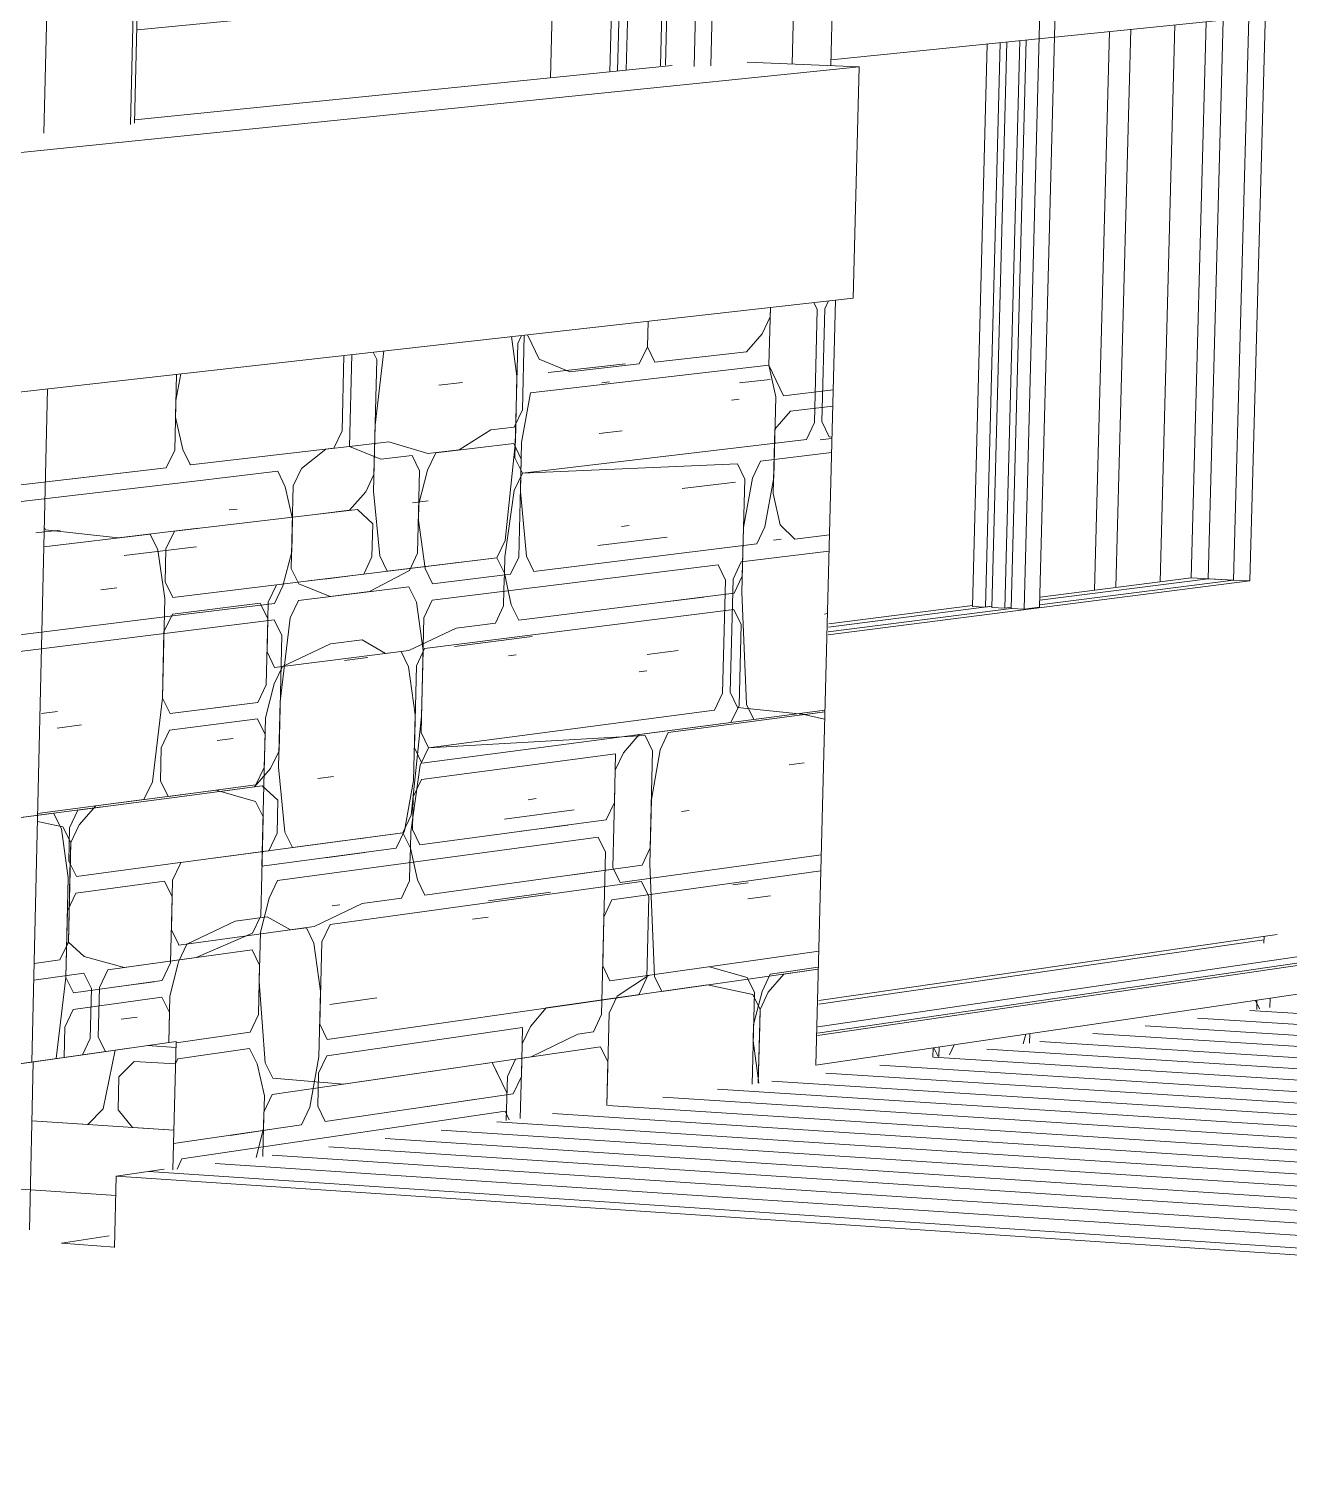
# Model space of a CAD drawing. Header units: inches. Extents: x 205 to 211, y -138 to -29.
# Drawn here: x 207.36671 to 207.40942, y -137.67286 to -137.62421 of the extents above; entities that cross this region are included whole.
import ezdxf

# ---------------------------------------------------------------- set-up
doc = ezdxf.new("R2010")
doc.units = ezdxf.units.IN
doc.header["$MEASUREMENT"] = 0
for name, color, linetype, lineweight in [('A-DOOR', 31, 'Continuous', 13), ('A-DOOR-FRAM', 31, 'Continuous', 9), ('A-DOOR-GLAZ', 31, 'Continuous', 9), ('A-FLOR', 192, 'Continuous', 13), ('A-FLOR-PATT', 8, 'Continuous', 13), ('A-GLAZ', 151, 'Continuous', 13), ('A-PART', 2, 'Continuous', 9), ('A-WALL-PATT', 111, 'Continuous', 13), ('C-TOPO', 7, 'Continuous', 9), ('L-SITE-WALL', 31, 'Continuous', 13)]:
    doc.layers.add(name, color=color, linetype=linetype, lineweight=lineweight)

# ---------------------------------------------------------------- blocks, each defined once
blk = doc.blocks.new('FP_45-Looking SouthWest')
at = {"layer": 'A-WALL-PATT', "lineweight": 9}
for p, q in [((-71.829456, -137.635912), (-71.829517, -137.638488)), ((-71.829313, -137.635896), (-71.829477, -137.636801)), ((-71.836338, -137.637581), (-71.836048, -137.636982)), ((-71.836041, -137.636653), (-71.836087, -137.638684)), ((-71.836041, -137.636653), (-71.836048, -137.636982)), ((-71.829477, -137.636801), (-71.82949, -137.637363)), ((-71.82949, -137.637363), (-71.829245, -137.638456)), ((-71.836338, -137.637581), (-71.836905, -137.638212)), ((-71.836905, -137.638212), (-71.83716, -137.638241)), ((-71.829517, -137.638488), (-71.829802, -137.639082)), ((-71.829245, -137.638456), (-71.829008, -137.638943)), ((-71.837173, -137.638809), (-71.836087, -137.638684)), ((-71.836087, -137.638684), (-71.835561, -137.639753)), ((-71.836087, -137.638684), (-71.835837, -137.639785)), ((-71.835561, -137.639753), (-71.829802, -137.639082)), ((-71.829802, -137.639082), (-71.833082, -137.639464)), ((-71.835837, -137.639785), (-71.835902, -137.642618)), ((-71.835298, -137.640287), (-71.829022, -137.639551)), ((-71.835298, -137.640287), (-71.835863, -137.640919)), ((-71.835863, -137.640919), (-71.835915, -137.643185)), ((-71.834221, -137.641289), (-71.833396, -137.641191)), ((-71.831232, -137.642056), (-71.829076, -137.641797)), ((-71.835902, -137.642618), (-71.836218, -137.644351)), ((-71.835915, -137.643185), (-71.835665, -137.644284)), ((-71.835665, -137.644284), (-71.835126, -137.644782)), ((-71.835126, -137.644782), (-71.829129, -137.644042)), ((-71.837075, -137.645587), (-71.829142, -137.644604)), ((-71.836218, -137.644351), (-71.836508, -137.644952)), ((-71.837316, -137.645052), (-71.836508, -137.644952)), ((-71.837075, -137.645587), (-71.837341, -137.646139)), ((-71.837434, -137.6502), (-71.837192, -137.650687)), ((-71.834719, -137.650927), (-71.831976, -137.650567)), ((-71.832797, -137.650675), (-71.829275, -137.650212)), ((-71.83362, -137.650783), (-71.837459, -137.651287)), ((-71.837192, -137.650687), (-71.834719, -137.650927)), ((-71.83362, -137.650783), (-71.833358, -137.65131)), ((-71.833084, -137.651274), (-71.832797, -137.650675)), ((-71.833124, -137.652964), (-71.833358, -137.65131)), ((-71.83311, -137.6524), (-71.833084, -137.651274)), ((-71.83311, -137.6524), (-71.83285, -137.652927)), ((-71.83285, -137.652927), (-71.829328, -137.652454)), ((-71.829329, -137.6525), (-71.829591, -137.653048)), ((-71.835309, -137.652694), (-71.834758, -137.652621)), ((-71.833202, -137.656341), (-71.833124, -137.652964)), ((-71.829862, -137.653085), (-71.832863, -137.65349)), ((-71.829862, -137.653085), (-71.829604, -137.653608)), ((-71.829591, -137.653048), (-71.829617, -137.654169)), ((-71.83315, -137.65409), (-71.832863, -137.65349)), ((-71.829657, -137.655849), (-71.829604, -137.653608)), ((-71.829617, -137.654169), (-71.829604, -137.653608)), ((-71.83315, -137.65409), (-71.833202, -137.656341)), ((-71.829617, -137.654169), (-71.82963, -137.654729)), ((-71.82963, -137.654729), (-71.829393, -137.655209)), ((-71.829942, -137.656447), (-71.829657, -137.655849)), ((-71.82941, -137.655906), (-71.829683, -137.65697)), ((-71.83353, -137.659092), (-71.833202, -137.656341)), ((-71.833202, -137.656341), (-71.832942, -137.656866)), ((-71.832942, -137.656866), (-71.829942, -137.656447)), ((-71.831575, -137.656675), (-71.830213, -137.656485)), ((-71.837335, -137.656914), (-71.836781, -137.656837)), ((-71.829683, -137.65697), (-71.829721, -137.65855)), ((-71.836794, -137.657403), (-71.835965, -137.657287)), ((-71.833242, -137.658029), (-71.832955, -137.657428)), ((-71.832955, -137.657428), (-71.829955, -137.657008)), ((-71.829955, -137.657008), (-71.829697, -137.65753)), ((-71.831329, -137.657759), (-71.830784, -137.657683)), ((-71.829721, -137.65855), (-71.829697, -137.65753)), ((-71.833242, -137.658029), (-71.833266, -137.659054))]:
    blk.add_line(p, q, dxfattribs=at)
blk = doc.blocks.new('FP_50-Looking SouthWest')
at = {"layer": 'A-FLOR-PATT', "lineweight": 9}
for p, q in [((-71.793092, -137.657458), (-71.682105, -137.664332)), ((-71.794856, -137.657719), (-71.682221, -137.664719)), ((-71.79841, -137.658245), (-71.682454, -137.665501)), ((-71.796629, -137.657981), (-71.682337, -137.665109)), ((-71.802, -137.658776), (-71.682691, -137.666294)), ((-71.8002, -137.65851), (-71.682572, -137.665896)), ((-71.805624, -137.659312), (-71.682931, -137.667099)), ((-71.803808, -137.659043), (-71.68281, -137.666695)), ((-71.809285, -137.659854), (-71.683174, -137.667914)), ((-71.80745, -137.659582), (-71.683052, -137.667505)), ((-71.81113, -137.660126), (-71.683297, -137.668326)), ((-71.814845, -137.660676), (-71.683545, -137.669159)), ((-71.812983, -137.6604), (-71.683421, -137.668741)), ((-71.818599, -137.661231), (-71.683797, -137.670003)), ((-71.816717, -137.660953), (-71.683671, -137.669579)), ((-71.82239, -137.661792), (-71.684053, -137.67086)), ((-71.82049, -137.661511), (-71.683925, -137.67043)), ((-71.8243, -137.662075), (-71.684182, -137.671293)), ((-71.82815, -137.662644), (-71.684443, -137.672168)), ((-71.82622, -137.662359), (-71.684312, -137.671729)), ((-71.830391, -137.662911), (-71.684575, -137.67261))]:
    blk.add_line(p, q, dxfattribs=at)
blk = doc.blocks.new('FP_56-Looking SouthWest')
at = {"layer": 'A-WALL-PATT', "lineweight": 9}
for p, q in [((-71.813479, -137.634115), (-71.813501, -137.634985)), ((-71.809611, -137.634542), (-71.809339, -137.633965)), ((-71.809331, -137.633648), (-71.809381, -137.635608)), ((-71.809331, -137.633648), (-71.809339, -137.633965)), ((-71.817673, -137.634587), (-71.817736, -137.637122)), ((-71.817563, -137.634574), (-71.817418, -137.634878)), ((-71.809611, -137.634542), (-71.810141, -137.635149)), ((-71.817418, -137.634878), (-71.817168, -137.635401)), ((-71.813501, -137.634985), (-71.813775, -137.635565)), ((-71.813501, -137.634985), (-71.813254, -137.635505)), ((-71.823848, -137.637831), (-71.823787, -137.635275)), ((-71.823519, -137.635244), (-71.823594, -137.638357)), ((-71.81613, -137.635834), (-71.817168, -137.635401)), ((-71.813775, -137.635565), (-71.81613, -137.635834)), ((-71.810141, -137.635149), (-71.813254, -137.635505)), ((-71.817459, -137.636538), (-71.809381, -137.635608)), ((-71.809381, -137.635608), (-71.808894, -137.636643)), ((-71.809381, -137.635608), (-71.809151, -137.636673)), ((-71.817459, -137.636538), (-71.817764, -137.638229)), ((-71.808894, -137.636643), (-71.807208, -137.636446)), ((-71.809151, -137.636673), (-71.809221, -137.639408)), ((-71.80865, -137.63716), (-71.807222, -137.636992)), ((-71.818014, -137.637707), (-71.817736, -137.637122)), ((-71.80865, -137.63716), (-71.809179, -137.637767)), ((-71.82413, -137.63842), (-71.823848, -137.637831)), ((-71.819878, -137.638477), (-71.818806, -137.637799)), ((-71.818806, -137.637799), (-71.818014, -137.637707)), ((-71.815137, -137.637921), (-71.814353, -137.637829)), ((-71.809179, -137.637767), (-71.809235, -137.639955)), ((-71.828987, -137.638986), (-71.82413, -137.63842)), ((-71.824398, -137.638451), (-71.825217, -137.639104)), ((-71.823594, -137.638357), (-71.824398, -137.638451)), ((-71.824398, -137.638451), (-71.82413, -137.63842)), ((-71.823594, -137.638357), (-71.822258, -137.638202)), ((-71.822538, -137.63879), (-71.823594, -137.638357)), ((-71.822258, -137.638202), (-71.82094, -137.638602)), ((-71.82094, -137.638602), (-71.819878, -137.638477)), ((-71.818027, -137.63826), (-71.820674, -137.638571)), ((-71.818027, -137.63826), (-71.817777, -137.638783)), ((-71.817764, -137.638229), (-71.817805, -137.639889)), ((-71.807651, -137.638131), (-71.80725, -137.638083)), ((-71.829008, -137.638943), (-71.828987, -137.638986)), ((-71.821472, -137.638665), (-71.822538, -137.63879)), ((-71.821472, -137.638665), (-71.821219, -137.639189)), ((-71.820954, -137.639158), (-71.820674, -137.638571)), ((-71.817859, -137.642102), (-71.817777, -137.638783)), ((-71.829022, -137.639551), (-71.826025, -137.639199)), ((-71.826025, -137.639199), (-71.825769, -137.639727)), ((-71.8255, -137.639695), (-71.825217, -137.639104)), ((-71.821287, -137.641968), (-71.821219, -137.639189)), ((-71.820954, -137.639158), (-71.821247, -137.640301)), ((-71.809221, -137.639408), (-71.809521, -137.64108)), ((-71.825769, -137.639727), (-71.825527, -137.640813)), ((-71.8255, -137.639695), (-71.825567, -137.642489)), ((-71.817805, -137.639889), (-71.817596, -137.64207)), ((-71.812324, -137.639782), (-71.810511, -137.639563)), ((-71.809235, -137.639955), (-71.809006, -137.641017)), ((-71.821247, -137.640301), (-71.82126, -137.640857)), ((-71.827671, -137.64051), (-71.827401, -137.640478)), ((-71.825527, -137.640813), (-71.825553, -137.64193)), ((-71.82126, -137.640857), (-71.821035, -137.642491)), ((-71.809521, -137.64108), (-71.809792, -137.641659)), ((-71.809006, -137.641017), (-71.808505, -137.6415)), ((-71.808505, -137.6415), (-71.807334, -137.641356)), ((-71.829076, -137.641797), (-71.828782, -137.641762)), ((-71.817346, -137.64259), (-71.809792, -137.641659)), ((-71.810322, -137.64227), (-71.807348, -137.641901)), ((-71.825553, -137.64193), (-71.825849, -137.643081)), ((-71.821567, -137.642556), (-71.821287, -137.641968)), ((-71.820797, -137.643569), (-71.811098, -137.642366)), ((-71.818137, -137.642687), (-71.817859, -137.642102)), ((-71.817346, -137.64259), (-71.817596, -137.64207)), ((-71.811098, -137.642366), (-71.810853, -137.642882)), ((-71.810322, -137.64227), (-71.810595, -137.64285)), ((-71.825567, -137.642489), (-71.825311, -137.643015)), ((-71.822913, -137.643276), (-71.821567, -137.642556)), ((-71.821035, -137.642491), (-71.820783, -137.643014)), ((-71.820783, -137.643014), (-71.818137, -137.642687)), ((-71.810595, -137.64285), (-71.810692, -137.646681)), ((-71.825849, -137.643081), (-71.826132, -137.643673)), ((-71.82158, -137.643112), (-71.825325, -137.643573)), ((-71.825311, -137.643015), (-71.824251, -137.643441)), ((-71.824251, -137.643441), (-71.822913, -137.643276)), ((-71.82158, -137.643112), (-71.821328, -137.643635)), ((-71.810853, -137.642882), (-71.810951, -137.646714)), ((-71.829129, -137.644042), (-71.826132, -137.643673)), ((-71.825607, -137.644165), (-71.825325, -137.643573)), ((-71.821328, -137.643635), (-71.821103, -137.645267)), ((-71.821076, -137.644157), (-71.820797, -137.643569)), ((-71.829142, -137.644604), (-71.826145, -137.644232)), ((-71.826145, -137.644232), (-71.82589, -137.644757)), ((-71.825607, -137.644165), (-71.825943, -137.646992)), ((-71.821171, -137.648042), (-71.821076, -137.644157)), ((-71.82589, -137.644757), (-71.825983, -137.648667)), ((-71.820042, -137.645133), (-71.817401, -137.6448)), ((-71.821103, -137.645267), (-71.821157, -137.647487)), ((-71.813503, -137.645403), (-71.812463, -137.645271)), ((-71.823769, -137.645604), (-71.822968, -137.645502)), ((-71.818205, -137.645453), (-71.817942, -137.645419)), ((-71.813777, -137.645986), (-71.813517, -137.645953)), ((-71.810951, -137.646714), (-71.811223, -137.647295)), ((-71.810692, -137.646681), (-71.810448, -137.647194)), ((-71.825943, -137.646992), (-71.825997, -137.649225)), ((-71.810448, -137.647194), (-71.808146, -137.647437)), ((-71.821157, -137.647487), (-71.821504, -137.65085)), ((-71.820919, -137.648562), (-71.811223, -137.647295)), ((-71.807488, -137.64735), (-71.812792, -137.648047)), ((-71.808146, -137.647437), (-71.807488, -137.64735)), ((-71.820919, -137.648562), (-71.821171, -137.648042)), ((-71.813572, -137.64815), (-71.820919, -137.648562)), ((-71.813572, -137.64815), (-71.813326, -137.648664)), ((-71.813066, -137.64863), (-71.812792, -137.648047)), ((-71.825983, -137.648667), (-71.826266, -137.64926)), ((-71.821198, -137.649151), (-71.820919, -137.648562)), ((-71.813409, -137.651956), (-71.813326, -137.648664)), ((-71.813066, -137.64863), (-71.813367, -137.650311)), ((-71.821198, -137.649151), (-71.821518, -137.651405)), ((-71.808701, -137.649141), (-71.808188, -137.649072)), ((-71.826818, -137.649889), (-71.826266, -137.64926)), ((-71.825997, -137.649225), (-71.825781, -137.651422)), ((-71.824667, -137.649607), (-71.824131, -137.649537)), ((-71.829275, -137.650212), (-71.826549, -137.649854)), ((-71.827898, -137.650031), (-71.826818, -137.649889)), ((-71.826549, -137.649854), (-71.826024, -137.650341)), ((-71.826024, -137.650341), (-71.82605, -137.651458)), ((-71.817538, -137.650321), (-71.817275, -137.650286)), ((-71.813367, -137.650311), (-71.813423, -137.652505)), ((-71.821784, -137.651441), (-71.821504, -137.65085)), ((-71.818342, -137.650979), (-71.815977, -137.650661)), ((-71.812342, -137.650719), (-71.812083, -137.650684)), ((-71.821784, -137.651441), (-71.829306, -137.652451)), ((-71.82605, -137.651458), (-71.826333, -137.652052)), ((-71.825781, -137.651422), (-71.825526, -137.651943)), ((-71.825526, -137.651943), (-71.821784, -137.651441)), ((-71.823918, -137.651727), (-71.823116, -137.65162)), ((-71.821531, -137.65196), (-71.821784, -137.651441)), ((-71.821518, -137.651405), (-71.821531, -137.65196)), ((-71.826333, -137.652052), (-71.828222, -137.652305)), ((-71.821545, -137.652514), (-71.821531, -137.65196)), ((-71.821531, -137.65196), (-71.821293, -137.653032)), ((-71.813409, -137.651956), (-71.813683, -137.65254)), ((-71.829306, -137.652451), (-71.829329, -137.6525)), ((-71.829328, -137.652454), (-71.829306, -137.652451)), ((-71.827681, -137.652233), (-71.826872, -137.652124)), ((-71.821545, -137.652514), (-71.821559, -137.653069)), ((-71.821041, -137.65355), (-71.813683, -137.65254)), ((-71.813423, -137.652505), (-71.813259, -137.656306)), ((-71.824253, -137.654545), (-71.813697, -137.653089)), ((-71.821559, -137.653069), (-71.821838, -137.65366)), ((-71.821293, -137.653032), (-71.821041, -137.65355)), ((-71.816032, -137.652863), (-71.814725, -137.652684)), ((-71.813697, -137.653089), (-71.81345, -137.653602)), ((-71.810601, -137.653206), (-71.810085, -137.653135)), ((-71.810099, -137.653681), (-71.809327, -137.653573)), ((-71.82317, -137.653842), (-71.824788, -137.654619)), ((-71.821838, -137.65366), (-71.82317, -137.653842)), ((-71.813519, -137.656343), (-71.81345, -137.653602)), ((-71.829101, -137.655214), (-71.827465, -137.654432)), ((-71.827465, -137.654432), (-71.826386, -137.654284)), ((-71.826386, -137.654284), (-71.825593, -137.65473)), ((-71.824534, -137.655139), (-71.824253, -137.654545)), ((-71.829372, -137.655252), (-71.827478, -137.65499)), ((-71.824788, -137.654619), (-71.827478, -137.65499)), ((-71.825593, -137.65473), (-71.825056, -137.654656)), ((-71.825056, -137.654656), (-71.824802, -137.655176)), ((-71.829393, -137.655209), (-71.829372, -137.655252)), ((-71.829386, -137.655812), (-71.829101, -137.655214)), ((-71.824802, -137.655176), (-71.824574, -137.656808)), ((-71.824534, -137.655139), (-71.824601, -137.65792)), ((-71.829386, -137.655812), (-71.82941, -137.655906)), ((-71.813519, -137.656343), (-71.813793, -137.656928)), ((-71.813259, -137.656306), (-71.813014, -137.656816)), ((-71.813014, -137.656816), (-71.807713, -137.656058)), ((-71.809411, -137.656844), (-71.808883, -137.656225)), ((-71.808883, -137.656225), (-71.807713, -137.656058)), ((-71.824574, -137.656808), (-71.824628, -137.659032)), ((-71.824347, -137.658438), (-71.813793, -137.656928)), ((-71.816928, -137.657376), (-71.811459, -137.656594)), ((-71.811459, -137.656594), (-71.809925, -137.656918)), ((-71.809925, -137.656918), (-71.809682, -137.657426)), ((-71.809411, -137.656844), (-71.809682, -137.657426)), ((-71.817467, -137.658002), (-71.816928, -137.657376)), ((-71.809682, -137.657426), (-71.809746, -137.659922)), ((-71.809682, -137.657426), (-71.809696, -137.657971)), ((-71.792896, -137.657121), (-71.792761, -137.657409)), ((-71.792404, -137.65704), (-71.792413, -137.657358)), ((-71.824601, -137.65792), (-71.824347, -137.658438)), ((-71.82436, -137.658994), (-71.81773, -137.65804)), ((-71.81773, -137.65804), (-71.817757, -137.659142)), ((-71.817743, -137.658591), (-71.817467, -137.658002)), ((-71.809746, -137.659922), (-71.809696, -137.657971)), ((-71.817757, -137.659142), (-71.817743, -137.658591)), ((-71.803615, -137.658694), (-71.803623, -137.659016)), ((-71.80311, -137.658628), (-71.803264, -137.658963)), ((-71.824628, -137.659032), (-71.824936, -137.660739)), ((-71.824641, -137.659588), (-71.82436, -137.658994)), ((-71.817757, -137.659142), (-71.817806, -137.661114)), ((-71.817771, -137.659693), (-71.817757, -137.659142)), ((-71.824655, -137.660144), (-71.824641, -137.659588)), ((-71.817771, -137.659693), (-71.818047, -137.660282)), ((-71.824655, -137.660144), (-71.824668, -137.6607)), ((-71.824414, -137.661217), (-71.818047, -137.660282)), ((-71.818324, -137.660872), (-71.829274, -137.662487)), ((-71.825217, -137.661334), (-71.824936, -137.660739)), ((-71.824668, -137.6607), (-71.824414, -137.661217)), ((-71.820952, -137.660708), (-71.819365, -137.660476)), ((-71.818324, -137.660872), (-71.818179, -137.661169)), ((-71.829554, -137.661971), (-71.825217, -137.661334)), ((-71.827638, -137.66169), (-71.826291, -137.661492)), ((-71.829274, -137.662487), (-71.829439, -137.662835))]:
    blk.add_line(p, q, dxfattribs=at)
blk = doc.blocks.new('FP_82-Looking SouthWest')
at = {"layer": 'A-PART'}
for p, q in [((-71.831939, -137.660794), (-71.831529, -137.658808)), ((-71.830434, -137.658652), (-71.829476, -137.658713)), ((-71.831409, -137.659709), (-71.830891, -137.659183)), ((-71.830891, -137.659183), (-71.82949, -137.659273)), ((-71.831409, -137.659709), (-71.831435, -137.660827)), ((-71.831939, -137.660794), (-71.832456, -137.661319)), ((-71.831435, -137.660827), (-71.830944, -137.661419)), ((-71.834355, -137.661195), (-71.829543, -137.661511)), ((-71.834355, -137.661195), (-71.832456, -137.661319)), ((-71.830944, -137.661419), (-71.829543, -137.661511))]:
    blk.add_line(p, q, dxfattribs=at)
blk = doc.blocks.new('FP_83-Looking SouthWest')
at = {"layer": 'A-PART'}
for p, q in [((-71.807857, -137.633482), (-71.807744, -137.633724)), ((-71.807361, -137.633426), (-71.807487, -137.633695)), ((-71.807744, -137.633724), (-71.807842, -137.637549)), ((-71.807487, -137.633695), (-71.807586, -137.637518)), ((-71.817892, -137.63487), (-71.817762, -137.634597)), ((-71.818103, -137.634635), (-71.81792, -137.635978)), ((-71.817988, -137.638746), (-71.817892, -137.63487)), ((-71.822789, -137.635162), (-71.822671, -137.635409)), ((-71.822671, -137.635409), (-71.822765, -137.63931)), ((-71.822426, -137.635121), (-71.822725, -137.637638)), ((-71.816866, -137.635857), (-71.814245, -137.635557)), ((-71.81792, -137.635978), (-71.817974, -137.638192)), ((-71.820567, -137.63628), (-71.81977, -137.636189)), ((-71.815043, -137.636199), (-71.814781, -137.636169)), ((-71.810375, -137.636208), (-71.809343, -137.636089)), ((-71.810648, -137.636786), (-71.810389, -137.636756)), ((-71.807586, -137.637518), (-71.807343, -137.638034)), ((-71.822725, -137.637638), (-71.822779, -137.639867)), ((-71.807842, -137.637549), (-71.808113, -137.638125)), ((-71.817974, -137.638192), (-71.81832, -137.641545)), ((-71.817738, -137.639268), (-71.808113, -137.638125)), ((-71.807343, -137.638034), (-71.807249, -137.638045)), ((-71.817738, -137.639268), (-71.817988, -137.638746)), ((-71.810445, -137.638948), (-71.817738, -137.639268)), ((-71.810445, -137.638948), (-71.810201, -137.639465)), ((-71.809943, -137.639434), (-71.809671, -137.638856)), ((-71.807262, -137.638568), (-71.809671, -137.638856)), ((-71.822765, -137.63931), (-71.823046, -137.639899)), ((-71.818015, -137.639853), (-71.817738, -137.639268)), ((-71.810285, -137.64275), (-71.810201, -137.639465)), ((-71.809943, -137.639434), (-71.810243, -137.641108)), ((-71.823594, -137.64052), (-71.823046, -137.639899)), ((-71.822779, -137.639867), (-71.822566, -137.642062)), ((-71.818015, -137.639853), (-71.818334, -137.642099)), ((-71.821459, -137.640264), (-71.820927, -137.640201)), ((-71.829529, -137.641229), (-71.823327, -137.640488)), ((-71.824667, -137.640648), (-71.823594, -137.64052)), ((-71.823327, -137.640488), (-71.822806, -137.640981)), ((-71.830346, -137.641326), (-71.833953, -137.641757)), ((-71.833938, -137.641092), (-71.833891, -137.641186)), ((-71.833891, -137.641186), (-71.831437, -137.641457)), ((-71.831437, -137.641457), (-71.828714, -137.641131)), ((-71.830346, -137.641326), (-71.830086, -137.641856)), ((-71.829814, -137.641823), (-71.829529, -137.641229)), ((-71.822806, -137.640981), (-71.822833, -137.642094)), ((-71.814383, -137.641066), (-71.814122, -137.641034)), ((-71.810243, -137.641108), (-71.810298, -137.643297)), ((-71.829854, -137.643509), (-71.830086, -137.641856)), ((-71.829841, -137.642947), (-71.829814, -137.641823)), ((-71.818598, -137.642131), (-71.81832, -137.641545)), ((-71.815181, -137.641712), (-71.812834, -137.641425)), ((-71.809225, -137.641528), (-71.808968, -137.641496)), ((-71.818598, -137.642131), (-71.826065, -137.643045)), ((-71.822833, -137.642094), (-71.823114, -137.642684)), ((-71.822566, -137.642062), (-71.822313, -137.642586)), ((-71.822313, -137.642586), (-71.818598, -137.642131)), ((-71.820716, -137.64239), (-71.81992, -137.642293)), ((-71.818348, -137.642652), (-71.818598, -137.642131)), ((-71.818334, -137.642098), (-71.818348, -137.642652)), ((-71.823114, -137.642684), (-71.824989, -137.642913)), ((-71.824452, -137.642848), (-71.823648, -137.642749)), ((-71.818361, -137.643205), (-71.818348, -137.642652)), ((-71.818348, -137.642652), (-71.818111, -137.643726)), ((-71.810285, -137.64275), (-71.810557, -137.64333)), ((-71.832023, -137.643213), (-71.831477, -137.643146)), ((-71.829841, -137.642947), (-71.829582, -137.643476)), ((-71.829582, -137.643476), (-71.826065, -137.643045)), ((-71.826065, -137.643045), (-71.826347, -137.643637)), ((-71.818361, -137.643205), (-71.818375, -137.643758)), ((-71.817861, -137.644245), (-71.810557, -137.64333)), ((-71.810298, -137.643298), (-71.810138, -137.647093)), ((-71.829934, -137.646879), (-71.829854, -137.643509)), ((-71.826617, -137.64367), (-71.829595, -137.644037)), ((-71.826617, -137.64367), (-71.826361, -137.644196)), ((-71.826347, -137.643637), (-71.826374, -137.644756)), ((-71.818375, -137.643758), (-71.818653, -137.644345)), ((-71.818111, -137.643726), (-71.817861, -137.644245)), ((-71.812889, -137.643622), (-71.811591, -137.643459)), ((-71.829881, -137.644633), (-71.829595, -137.644037)), ((-71.826414, -137.646432), (-71.826361, -137.644196)), ((-71.826374, -137.644756), (-71.826361, -137.644196)), ((-71.82105, -137.645199), (-71.810571, -137.643877)), ((-71.810571, -137.643877), (-71.810326, -137.644392)), ((-71.807498, -137.644033), (-71.807403, -137.644021)), ((-71.829881, -137.644633), (-71.829934, -137.646879)), ((-71.826374, -137.644756), (-71.826388, -137.645315)), ((-71.819975, -137.64451), (-71.821581, -137.645266)), ((-71.818653, -137.644345), (-71.819975, -137.64451)), ((-71.810396, -137.647127), (-71.810326, -137.644392)), ((-71.825862, -137.645806), (-71.824238, -137.645045)), ((-71.821581, -137.645266), (-71.824251, -137.645602)), ((-71.824238, -137.645045), (-71.823168, -137.644911)), ((-71.823168, -137.644911), (-71.82238, -137.645366)), ((-71.82238, -137.645366), (-71.821848, -137.645299)), ((-71.821848, -137.645299), (-71.821595, -137.645821)), ((-71.821329, -137.645787), (-71.82105, -137.645199)), ((-71.826388, -137.645315), (-71.826132, -137.64584)), ((-71.826132, -137.64584), (-71.824251, -137.645602)), ((-71.821329, -137.645787), (-71.821397, -137.648562)), ((-71.826145, -137.646398), (-71.825863, -137.645806)), ((-71.821595, -137.645821), (-71.82137, -137.647453)), ((-71.826697, -137.647026), (-71.826414, -137.646432)), ((-71.826145, -137.646398), (-71.826441, -137.64755)), ((-71.830272, -137.649721), (-71.829934, -137.646879)), ((-71.829934, -137.646879), (-71.829675, -137.647406)), ((-71.829675, -137.647406), (-71.826697, -137.647026)), ((-71.828319, -137.647233), (-71.826967, -137.64706)), ((-71.810396, -137.647127), (-71.810668, -137.647707)), ((-71.810138, -137.647093), (-71.809894, -137.647606)), ((-71.834035, -137.647399), (-71.833486, -137.64733)), ((-71.829688, -137.647967), (-71.826711, -137.647585)), ((-71.826711, -137.647585), (-71.826455, -137.648109)), ((-71.826441, -137.64755), (-71.826562, -137.652577)), ((-71.82137, -137.647453), (-71.821424, -137.649672)), ((-71.821145, -137.649082), (-71.810668, -137.647707)), ((-71.81378, -137.648116), (-71.808351, -137.647403)), ((-71.809894, -137.647606), (-71.807487, -137.64729)), ((-71.808351, -137.647403), (-71.807495, -137.647596)), ((-71.833499, -137.647894), (-71.832676, -137.647789)), ((-71.829974, -137.648563), (-71.829688, -137.647967)), ((-71.826481, -137.649226), (-71.826455, -137.648109)), ((-71.814315, -137.648734), (-71.81378, -137.648116)), ((-71.829974, -137.648563), (-71.83, -137.649685)), ((-71.828075, -137.648318), (-71.827534, -137.648248)), ((-71.821397, -137.648562), (-71.821145, -137.649082)), ((-71.821158, -137.649637), (-71.814576, -137.648768)), ((-71.814576, -137.648768), (-71.814604, -137.649868)), ((-71.81459, -137.649318), (-71.814315, -137.648734)), ((-71.83, -137.649685), (-71.829742, -137.650211)), ((-71.826481, -137.649226), (-71.826764, -137.64982)), ((-71.821424, -137.649672), (-71.82173, -137.651372)), ((-71.821438, -137.650227), (-71.821158, -137.649637)), ((-71.814604, -137.649868), (-71.81459, -137.649318)), ((-71.832195, -137.650533), (-71.828115, -137.649997)), ((-71.830272, -137.649721), (-71.830558, -137.650318)), ((-71.829742, -137.650211), (-71.826764, -137.64982)), ((-71.828115, -137.649997), (-71.826778, -137.650379)), ((-71.814604, -137.649868), (-71.814673, -137.652615)), ((-71.814618, -137.650417), (-71.814604, -137.649868)), ((-71.834163, -137.650791), (-71.830558, -137.650318)), ((-71.832755, -137.651168), (-71.832195, -137.650533)), ((-71.826778, -137.650379), (-71.826522, -137.650902)), ((-71.821451, -137.650782), (-71.821438, -137.650227)), ((-71.814618, -137.650417), (-71.814892, -137.651002)), ((-71.834169, -137.651057), (-71.833303, -137.65124)), ((-71.826535, -137.65146), (-71.826522, -137.650902)), ((-71.821451, -137.650782), (-71.821465, -137.651336)), ((-71.821213, -137.651855), (-71.814892, -137.651002)), ((-71.833303, -137.65124), (-71.833042, -137.651767)), ((-71.832755, -137.651168), (-71.833042, -137.651767)), ((-71.826535, -137.65146), (-71.826602, -137.654251)), ((-71.815167, -137.651587), (-71.826037, -137.653062)), ((-71.82201, -137.651963), (-71.82173, -137.651372)), ((-71.821465, -137.651336), (-71.821213, -137.651855)), ((-71.817776, -137.651391), (-71.8162, -137.651179)), ((-71.815167, -137.651587), (-71.81492, -137.652101)), ((-71.833042, -137.651767), (-71.833121, -137.655145)), ((-71.833042, -137.651767), (-71.833056, -137.65233)), ((-71.826562, -137.652577), (-71.82201, -137.651963)), ((-71.824413, -137.652287), (-71.823076, -137.652106)), ((-71.81492, -137.652101), (-71.815058, -137.657595)), ((-71.833121, -137.655145), (-71.833056, -137.65233)), ((-71.814426, -137.653129), (-71.807613, -137.652189)), ((-71.826037, -137.653062), (-71.826319, -137.653656)), ((-71.8147, -137.653714), (-71.807627, -137.652733)), ((-71.814673, -137.652615), (-71.814426, -137.653129)), ((-71.818885, -137.653743), (-71.81678, -137.653453)), ((-71.826319, -137.653656), (-71.826615, -137.654809)), ((-71.824186, -137.65392), (-71.823918, -137.653883)), ((-71.8147, -137.653714), (-71.814975, -137.654299)), ((-71.826602, -137.654251), (-71.826885, -137.654846)), ((-71.819426, -137.654369), (-71.818898, -137.654296)), ((-71.814975, -137.654299), (-71.815016, -137.655947)), ((-71.828789, -137.655667), (-71.826885, -137.654846)), ((-71.826615, -137.654809), (-71.826655, -137.656483)), ((-71.833409, -137.655746), (-71.833121, -137.655145)), ((-71.833121, -137.655145), (-71.832587, -137.655633)), ((-71.826898, -137.655405), (-71.830418, -137.655892)), ((-71.826898, -137.655405), (-71.826642, -137.655925)), ((-71.807697, -137.655453), (-71.814769, -137.656459)), ((-71.834281, -137.655866), (-71.833409, -137.655746)), ((-71.832587, -137.655633), (-71.831235, -137.656006)), ((-71.83178, -137.656081), (-71.830418, -137.655892)), ((-71.831235, -137.656006), (-71.828789, -137.655667)), ((-71.826682, -137.657599), (-71.826642, -137.655925)), ((-71.815016, -137.655947), (-71.814769, -137.656459)), ((-71.811393, -137.655979), (-71.810117, -137.656341)), ((-71.809345, -137.656231), (-71.807711, -137.655997)), ((-71.834294, -137.65643), (-71.8326, -137.656195)), ((-71.8326, -137.656195), (-71.83234, -137.656719)), ((-71.832066, -137.656681), (-71.83178, -137.656081)), ((-71.826655, -137.656483), (-71.826453, -137.659233)), ((-71.814522, -137.656971), (-71.813467, -137.656274)), ((-71.810117, -137.656341), (-71.809873, -137.656849)), ((-71.809616, -137.656812), (-71.809345, -137.656231)), ((-71.83234, -137.656719), (-71.832379, -137.658405)), ((-71.832066, -137.656681), (-71.832106, -137.658366)), ((-71.814797, -137.657557), (-71.814522, -137.656971)), ((-71.809953, -137.659952), (-71.809873, -137.656849)), ((-71.809616, -137.656812), (-71.809901, -137.65794)), ((-71.824266, -137.657257), (-71.822664, -137.65703)), ((-71.792856, -137.657423), (-71.792848, -137.657106)), ((-71.826682, -137.657599), (-71.826965, -137.658195)), ((-71.815332, -137.658181), (-71.815058, -137.657595)), ((-71.814797, -137.657557), (-71.814875, -137.66068)), ((-71.809901, -137.65794), (-71.809915, -137.658485)), ((-71.832647, -137.658966), (-71.832379, -137.658405)), ((-71.832106, -137.658366), (-71.831863, -137.658855)), ((-71.829473, -137.658551), (-71.826965, -137.658195)), ((-71.817442, -137.659035), (-71.815855, -137.658257)), ((-71.815855, -137.658257), (-71.815332, -137.658181)), ((-71.800764, -137.658593), (-71.80068, -137.658261)), ((-71.800551, -137.658562), (-71.800543, -137.65824)), ((-71.826978, -137.658752), (-71.829411, -137.6591)), ((-71.826978, -137.658752), (-71.826722, -137.659271)), ((-71.817967, -137.659111), (-71.815085, -137.658693)), ((-71.815085, -137.658693), (-71.814838, -137.659203)), ((-71.809915, -137.658485), (-71.809722, -137.659918)), ((-71.803819, -137.658724), (-71.803827, -137.659046)), ((-71.803652, -137.65902), (-71.803795, -137.65872)), ((-71.829489, -137.659266), (-71.829411, -137.6591)), ((-71.82648, -137.660347), (-71.826722, -137.659271)), ((-71.826453, -137.659233), (-71.826197, -137.659751)), ((-71.826211, -137.660308), (-71.818757, -137.659226)), ((-71.823799, -137.659958), (-71.817442, -137.659035)), ((-71.818757, -137.659226), (-71.818258, -137.660252)), ((-71.818757, -137.659226), (-71.818507, -137.659739)), ((-71.818244, -137.659701), (-71.817967, -137.659111)), ((-71.814838, -137.659203), (-71.814875, -137.66068)), ((-71.826197, -137.659751), (-71.823799, -137.659958)), ((-71.823799, -137.659958), (-71.821933, -137.659687)), ((-71.818281, -137.661184), (-71.818244, -137.659701)), ((-71.826506, -137.661462), (-71.82648, -137.660347)), ((-71.826493, -137.660905), (-71.826211, -137.660308)), ((-71.826529, -137.662404), (-71.826493, -137.660905)), ((-71.826757, -137.662438), (-71.826506, -137.661462))]:
    blk.add_line(p, q, dxfattribs=at)

msp = doc.modelspace()

# ---------------------------------------------------------------- linework, layer by layer
at = {"layer": 'A-DOOR'}
for p, q in [((207.403082, -137.543482), (207.400435, -137.643869)), ((207.400953, -137.643803), (207.403604, -137.543478)), ((207.393891, -137.625267), (207.408487, -137.623786)), ((207.398685, -137.643774), (207.399184, -137.624729)), ((207.399624, -137.624684), (207.399122, -137.643798)), ((207.399341, -137.643809), (207.399844, -137.624662)), ((207.400284, -137.624618), (207.399778, -137.643833)), ((207.399997, -137.643845), (207.400504, -137.624596)), ((207.399122, -137.643798), (207.398685, -137.643774)), ((207.399122, -137.643798), (207.399343, -137.643769)), ((207.399778, -137.643833), (207.399341, -137.643809)), ((207.399778, -137.643833), (207.399999, -137.643805)), ((207.400435, -137.643869), (207.399997, -137.643845)), ((207.400435, -137.643869), (207.400953, -137.643803))]:
    msp.add_line(p, q, dxfattribs=at)
at = {"layer": 'A-DOOR-FRAM'}
for p, q in [((207.393886, -137.625451), (207.395992, -137.543536)), ((207.41078, -137.543424), (207.408084, -137.642912)), ((207.407534, -137.642883), (207.408049, -137.62383)), ((207.408049, -137.62383), (207.407534, -137.642883)), ((207.402823, -137.643221), (207.403326, -137.624303)), ((207.402823, -137.643221), (207.403326, -137.624303)), ((207.403543, -137.643129), (207.404047, -137.62423)), ((207.404047, -137.62423), (207.403543, -137.643129)), ((207.404047, -137.62423), (207.403543, -137.643129)), ((207.405041, -137.642939), (207.405546, -137.62408)), ((207.406092, -137.642806), (207.406598, -137.623976)), ((207.400975, -137.643457), (207.406092, -137.642806)), ((207.407534, -137.642883), (207.406092, -137.642806)), ((207.408084, -137.642912), (207.393793, -137.644739)), ((207.400958, -137.643722), (207.407534, -137.642883)), ((207.407534, -137.642883), (207.400958, -137.643722)), ((207.408084, -137.642912), (207.407534, -137.642883)), ((207.393799, -137.644637), (207.399997, -137.643845)), ((207.399997, -137.643845), (207.393799, -137.644637)), ((207.393816, -137.644369), (207.398687, -137.643748)), ((207.393474, -137.657128), (207.409004, -137.654883)), ((207.408567, -137.654946), (207.408561, -137.655181)), ((207.408566, -137.65507), (207.393483, -137.657252)), ((207.410213, -137.655782), (207.393437, -137.658232)), ((207.410219, -137.655567), (207.393442, -137.658012))]:
    msp.add_line(p, q, dxfattribs=at)
at = {"layer": 'A-DOOR-GLAZ'}
for p, q in [((207.408049, -137.62383), (207.407534, -137.642883)), ((207.406671, -137.642837), (207.407181, -137.623917)), ((207.400968, -137.643564), (207.406671, -137.642837)), ((207.407534, -137.642883), (207.406671, -137.642837)), ((207.400958, -137.643722), (207.407534, -137.642883)), ((207.393799, -137.644637), (207.399997, -137.643845)), ((207.39381, -137.644476), (207.399343, -137.643771))]:
    msp.add_line(p, q, dxfattribs=at)
at = {"layer": 'A-FLOR'}
for p, q in [((207.369672, -137.663074), (207.369615, -137.665484)), ((207.371293, -137.662835), (207.369672, -137.663074)), ((207.369672, -137.663074), (207.516519, -137.672863))]:
    msp.add_line(p, q, dxfattribs=at)
at = {"layer": 'A-GLAZ'}
for p, q in [((207.386402, -137.625667), (207.388454, -137.543596)), ((207.386662, -137.62564), (207.388716, -137.543595)), ((207.386952, -137.625611), (207.389007, -137.543593)), ((207.388117, -137.625462), (207.390177, -137.543588)), ((207.388286, -137.625445), (207.390348, -137.543586)), ((207.389251, -137.625488), (207.391321, -137.543583)), ((207.370293, -137.627405), (207.372258, -137.543755))]:
    msp.add_line(p, q, dxfattribs=at)
at = {"layer": 'A-GLAZ', "lineweight": 9}
for p, q in [((207.391894, -137.543579), (207.38982, -137.625462)), ((207.394668, -137.543558), (207.392574, -137.625402)), ((207.367224, -137.627749), (207.369175, -137.543679)), ((207.370154, -137.627452), (207.37212, -137.543751)), ((207.38439, -137.625868), (207.38551, -137.580729)), ((207.383282, -137.622999), (207.370396, -137.624249))]:
    msp.add_line(p, q, dxfattribs=at)
at = {"layer": 'A-PART'}
for p, q in [((207.391049, -137.625338), (207.39484, -137.625504)), ((207.39484, -137.625504), (207.36451, -137.628596)), ((207.3703, -137.627294), (207.388509, -137.625455)), ((207.39484, -137.625504), (207.394638, -137.633333)), ((207.364323, -137.636744), (207.394638, -137.633333)), ((207.393373, -137.65931), (207.39404, -137.6334)), ((207.366811, -137.65921), (207.367341, -137.636405)), ((207.367341, -137.636405), (207.366811, -137.65921)), ((207.393432, -137.658309), (207.429137, -137.653091)), ((207.429137, -137.653091), (207.393432, -137.658309)), ((207.433719, -137.65336), (207.393373, -137.65931)), ((207.366811, -137.65921), (207.371698, -137.658515)), ((207.371595, -137.662855), (207.371698, -137.658515)), ((207.366811, -137.65921), (207.366155, -137.659303)), ((207.366729, -137.664888), (207.366861, -137.659204)), ((207.366861, -137.659204), (207.366729, -137.664888))]:
    msp.add_line(p, q, dxfattribs=at)
at = {"layer": 'C-TOPO'}
for p, q in [((207.367817, -137.665345), (207.369431, -137.665089)), ((207.369431, -137.665089), (207.367817, -137.665345)), ((207.369615, -137.66548), (207.367817, -137.665345)), ((207.367817, -137.665345), (207.369615, -137.66548))]:
    msp.add_line(p, q, dxfattribs=at)
at = {"layer": 'L-SITE-WALL'}
for p, q in [((207.391049, -137.625338), (207.39484, -137.625504)), ((207.39484, -137.625504), (207.36451, -137.628596)), ((207.3703, -137.627294), (207.388509, -137.625455)), ((207.39484, -137.625504), (207.394638, -137.633333)), ((207.364323, -137.636744), (207.394638, -137.633333)), ((207.393373, -137.65931), (207.39404, -137.6334)), ((207.433719, -137.65336), (207.393373, -137.65931)), ((207.371698, -137.658515), (207.363518, -137.659678)), ((207.371698, -137.658515), (207.371595, -137.662855)), ((207.369667, -137.663728), (207.366093, -137.663488))]:
    msp.add_line(p, q, dxfattribs=at)

# ---------------------------------------------------------------- block references
at = {"layer": 'A-FLOR', "lineweight": 9}
msp.add_blockref('FP_50-Looking SouthWest', (279.20117, 0), dxfattribs=at)
at = {"layer": 'A-PART'}
for name in ['FP_83-Looking SouthWest', 'FP_82-Looking SouthWest']:
    msp.add_blockref(name, (279.20117, 0), dxfattribs=at)
at = {"layer": 'L-SITE-WALL', "lineweight": 9}
for name in ['FP_56-Looking SouthWest', 'FP_45-Looking SouthWest']:
    msp.add_blockref(name, (279.20117, 0), dxfattribs=at)

doc.saveas('drawing.dxf')
